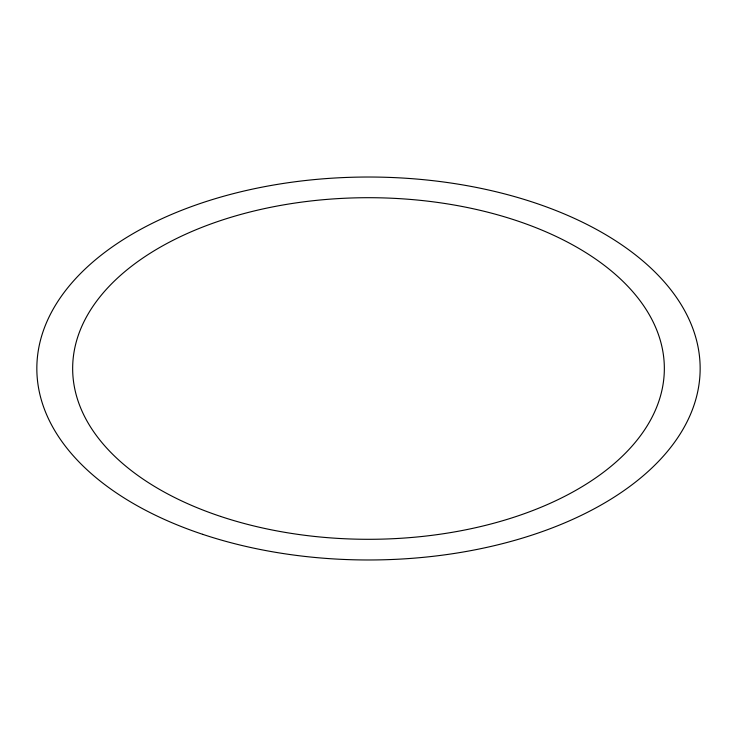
<?xml version="1.0" encoding="UTF-8"?>
<svg xmlns="http://www.w3.org/2000/svg" width="737" height="737" viewBox="0 0 737 737"><rect width="100%" height="100%" fill="white"/><g stroke="black" fill="none" stroke-linecap="round" stroke-linejoin="round"><path stroke-width="1.11" d="M202.675 534.325A331.65 191.473 0 0 0 700.15 368.5A331.65 191.473 0 0 0 202.675 202.675A331.65 191.473 0 0 0 202.675 534.325M220.575 516.416A295.841 170.8 0 0 0 664.341 368.5A295.841 170.8 0 0 0 220.575 220.584A295.841 170.8 0 0 0 220.575 516.416"/></g></svg>
